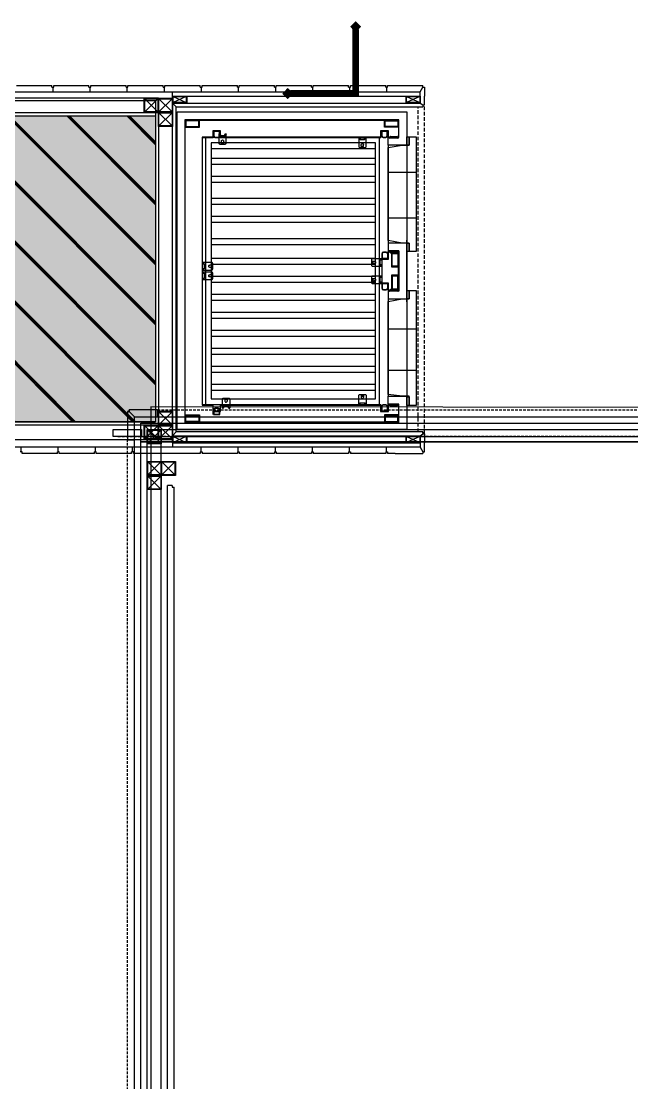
# Model space of a CAD drawing. Header units: millimetres. Extents: x 2562 to 7288, y 778 to 5635.
# Drawn here: x 5242.6 to 5415.4, y 1617.9 to 1918.1 of the extents above; entities that cross this region are included whole.
import ezdxf

# ---------------------------------------------------------------- set-up
doc = ezdxf.new("R2010")
doc.units = ezdxf.units.MM
doc.linetypes.add('HIDDEN', pattern=[0.375, 0.25, -0.125])
for name, color, linetype in [('0-gnl-gor3', 252, 'Continuous'), ('0-gnl-knst-metal', 3, 'Continuous'), ('0-gnl-mevcut', 253, 'Continuous'), ('0-gnl-mevcut-duvar', 95, 'Continuous'), ('0-gnl-tarama', 252, 'Continuous'), ('0-gnl-ust', 191, 'HIDDEN'), ('1-gnl-ahsap', 33, 'Continuous'), ('1-gnl-seramik', 71, 'Continuous'), ('2-tef-aksesuar', 30, 'Continuous'), ('2-tef-sabit', 251, 'Continuous'), ('4-dsm-gorunus', 241, 'Continuous'), ('BH-DO-NOTLAR', 12, 'Continuous'), ('KR-AK', 7, 'Continuous'), ('KR-MENTEŞE', 151, 'Continuous')]:
    doc.layers.add(name, color=color, linetype=linetype)
doc.layers.add('SHG-WALLS-EXISTING', color=214, linetype='Continuous', lineweight=18)
doc.layers.add('x-ref_base plan 1$0$SHG-WALL-HATCH', color=252, linetype='Continuous', lineweight=5)

# ---------------------------------------------------------------- blocks, each defined once
blk = doc.blocks.new('REINFORCEMENT')
at = {"layer": '2-tef-aksesuar'}
blk.add_lwpolyline([(-28753.98, -6547.2), (-28579.95, -6547.2), (-28579.95, -6633.7)], dxfattribs=at)
at = {"layer": '2-tef-sabit'}
blk.add_line((-28753.98, -6547.2), (-28579.95, -6547.2), dxfattribs=at)
blk.add_line((-28753.98, -6547.2), (-28579.95, -6547.2), dxfattribs=at)
blk.add_line((-28753.98, -6547.2), (-28579.95, -6547.2), dxfattribs=at)
blk.add_line((-28753.98, -6547.2), (-28579.95, -6547.2), dxfattribs=at)
blk = doc.blocks.new('40x40 kutu profil')
for points in [[(2, -2), (-2, -2), (-2, 2), (2, 2)], [(1.85, -1.85), (-1.85, -1.85), (-1.85, 1.85), (1.85, 1.85)]]:
    blk.add_lwpolyline(points, close=True)
at = {"color": 251}
for points in [[(-1.85, 1.85), (1.85, -1.85)], [(-1.85, -1.85), (1.85, 1.85)]]:
    blk.add_lwpolyline(points, dxfattribs=at)
blk = doc.blocks.new('20x40 kutu profil')
for points in [[(1, -2), (-1, -2), (-1, 2), (1, 2)], [(0.85, -1.85), (-0.85, -1.85), (-0.85, 1.85), (0.85, 1.85)]]:
    blk.add_lwpolyline(points, close=True)
at = {"color": 251}
for points in [[(-0.85, 1.85), (0.85, -1.85)], [(-0.85, -1.85), (0.85, 1.85)]]:
    blk.add_lwpolyline(points, dxfattribs=at)
blk = doc.blocks.new('boh')
at = {"layer": '0-gnl-mevcut'}
blk.add_blockref('REINFORCEMENT', (-22625.96, -13503.28), dxfattribs=at)
blk.add_blockref('REINFORCEMENT', (-22625.96, -13503.28), dxfattribs=at)
blk.add_blockref('REINFORCEMENT', (-22625.96, -13503.28), dxfattribs=at)
blk = doc.blocks.new('ÖMNB')
at = {"layer": 'KR-MENTEŞE'}
for p, q in [((0, 0), (0, 0.8)), ((21, 0), (21, 0.8))]:
    blk.add_line(p, q, dxfattribs=at)
for points in [[(0, 0.8), (1.5, 0.8, 0.414214), (3.5, 2.8), (3.5, 3.8, -0.414214), (5.5, 5.8), (15.5, 5.8, -0.414214), (17.5, 3.8), (17.5, 2.8, 0.414214), (19.5, 0.8), (21, 0.8)], [(0, 0), (1.5, 0, 0.414214), (4.3, 2.8), (4.3, 3.8, -0.414214), (5.5, 5), (15.5, 5, -0.414214), (16.7, 3.8), (16.7, 2.8, 0.414214), (19.5, 0), (21, 0)]]:
    blk.add_lwpolyline(points, format="xyb", dxfattribs=at)
blk = doc.blocks.new('hgf')
at = {"layer": 'KR-MENTEŞE'}
for p, q in [((7.25, 25), (7.25, 19.5)), ((10.25, 16.5), (10.75, 16.5)), ((13.75, 25), (13.75, 19.5))]:
    blk.add_line(p, q, dxfattribs=at)
for points in [[(0, 0), (0, 25, -0.4142136), (3, 28), (18, 28, -0.4142136), (21, 25), (21, 0)], [(0, 0), (1.5, 0, 0.4142136), (2.5, 1), (2.5, 2, -0.4142136), (5.5, 5), (15.5, 5, -0.4142136), (18.5, 2), (18.5, 1, 0.4142136), (19.5, 0), (21, 0)]]:
    blk.add_lwpolyline(points, format="xyb", dxfattribs=at)
for points in [[(7.25, 25), (13.75, 25)], [(7.25, 23.75), (13.75, 23.75)]]:
    blk.add_lwpolyline(points, dxfattribs=at)
blk.add_arc((10.5, 19.75), 3.26, 184.39871, 4.39871, dxfattribs=at)
blk = doc.blocks.new('mnb')
at = {"layer": 'KR-MENTEŞE'}
for name, p in [('hgf', (-21, 0.8)), ('ÖMNB', (-21, 0))]:
    blk.add_blockref(name, p, dxfattribs=at)
blk = doc.blocks.new('çömn')
at = {"layer": 'KR-MENTEŞE'}
for p, q in [((16.5, -10.25), (16.5, -10.75)), ((26, -7.25), (19.5, -7.25)), ((26, -13.75), (19.5, -13.75))]:
    blk.add_line(p, q, dxfattribs=at)
for points in [[(0, 0), (0, -1.5, 0.4142136), (1, -2.5), (2, -2.5, -0.4142136), (5, -5.5), (5, -15.5, -0.4142136), (2, -18.5), (1, -18.5, 0.4142136), (0, -19.5), (0, -21)], [(0, 0), (25, 0, -0.4142136), (28, -3), (28, -18, -0.4142136), (25, -21), (0, -21)]]:
    blk.add_lwpolyline(points, format="xyb", dxfattribs=at)
for points in [[(25, -7.25), (25, -13.75)], [(26, -7.25), (26, -13.75)]]:
    blk.add_lwpolyline(points, dxfattribs=at)
blk.add_arc((19.75, -10.5), 3.26, 94.39871, 274.39871, dxfattribs=at)
blk = doc.blocks.new('poşiğ')
at = {"layer": 'KR-MENTEŞE', "rotation": 270}
blk.add_blockref('ÖMNB', (0, 21), dxfattribs=at)
at = {"layer": 'KR-MENTEŞE'}
blk.add_blockref('çömn', (0.8, 21), dxfattribs=at)
blk = doc.blocks.new('lamba')
at = {"layer": 'KR-AK', "color": 5}
for p, q in [((13, 9), (0, 9)), ((0, 9), (0, -9)), ((13, 8), (1, 8)), ((1, 8), (1, -8)), ((13, 9), (13, 8)), ((17, -4), (17, 4)), ((18, -4), (18, 4)), ((0, -9), (13, -9)), ((1, -8), (13, -8)), ((13, -8), (13, -9))]:
    blk.add_line(p, q, dxfattribs=at)
for centre, radius, start, end in [((13, 4), 5, 0, 90), ((13, 4), 4, 0, 90), ((13, -4), 5, 270, 0), ((13, -4), 4, 270, 0)]:
    blk.add_arc(centre, radius, start, end, dxfattribs=at)
blk = doc.blocks.new('GGG')
at = {"layer": '0-gnl-gor3'}
for p, q in [((156834.84, 35583.67, 16.74), (156759.34, 35583.67, 16.74)), ((156759.34, 35583.67, 16.74), (156759.34, 35534.36, 16.74)), ((156834.84, 35534.36, 16.74), (156834.84, 35583.67, 16.74)), ((156756.44, 35581.48, 16.74), (156757.74, 35581.48, 16.74)), ((156833.33, 35582.07, 16.74), (156760.92, 35582.07, 16.74)), ((156760.92, 35582.07, 16.74), (156760.92, 35535.56, 16.74)), ((156763.32, 35582.07, 16.74), (156763.32, 35535.56, 16.74)), ((156765.02, 35582.07, 16.74), (156765.02, 35535.56, 16.74)), ((156768.42, 35582.07, 16.74), (156768.42, 35535.56, 16.74)), ((156770.12, 35582.07, 16.74), (156770.12, 35535.56, 16.74)), ((156773.52, 35582.07, 16.74), (156773.52, 35535.56, 16.74)), ((156775.22, 35582.07, 16.74), (156775.22, 35535.56, 16.74)), ((156778.62, 35582.07, 16.74), (156778.62, 35535.56, 16.74)), ((156780.32, 35582.07, 16.74), (156780.32, 35535.56, 16.74)), ((156783.72, 35582.07, 16.74), (156783.72, 35535.56, 16.74)), ((156785.42, 35582.07, 16.74), (156785.42, 35535.56, 16.74)), ((156788.82, 35582.07, 16.74), (156788.82, 35535.56, 16.74)), ((156790.52, 35582.07, 16.74), (156790.52, 35535.56, 16.74)), ((156793.92, 35582.07, 16.74), (156793.92, 35535.56, 16.74)), ((156795.62, 35582.07, 16.74), (156795.62, 35535.56, 16.74)), ((156799.02, 35582.07, 16.74), (156799.02, 35535.56, 16.74)), ((156800.72, 35582.07, 16.74), (156800.72, 35535.56, 16.74)), ((156804.59, 35582.07, 16.74), (156804.59, 35535.56, 16.74)), ((156806.29, 35582.07, 16.74), (156806.29, 35535.56, 16.74)), ((156810.84, 35582.07, 16.74), (156810.84, 35535.56, 16.74)), ((156812.54, 35582.07, 16.74), (156812.54, 35535.56, 16.74)), ((156815.94, 35582.07, 16.74), (156815.94, 35535.56, 16.74)), ((156817.64, 35582.07, 16.74), (156817.64, 35535.56, 16.74)), ((156822.19, 35582.07, 16.74), (156822.19, 35535.56, 16.74)), ((156823.89, 35582.07, 16.74), (156823.89, 35535.56, 16.74)), ((156827.29, 35582.07, 16.74), (156827.29, 35535.56, 16.74)), ((156828.99, 35582.07, 16.74), (156828.99, 35535.56, 16.74)), ((156831.73, 35582.07, 16.74), (156831.73, 35535.56, 16.74)), ((156833.33, 35535.56, 16.74), (156833.33, 35582.07, 16.74)), ((156760.92, 35535.56, 16.74), (156833.33, 35535.56, 16.74)), ((156759.34, 35534.36, 16.74), (156834.84, 35534.36, 16.74)), ((156789.14, 35531.98, 16.74), (156761.44, 35531.98, 16.74)), ((156769.04, 35531.98, 16.74), (156769.04, 35523.98, 16.74)), ((156780.74, 35531.98, 16.74), (156780.74, 35523.98, 16.74)), ((156791.34, 35531.98, 16.74), (156789.14, 35531.98, 16.74)), ((156789.14, 35531.98, 16.74), (156789.14, 35526.68, 16.74)), ((156791.34, 35528.88, 16.74), (156791.34, 35531.98, 16.74)), ((156791.34, 35528.88, 16.74), (156791.34, 35531.98, 16.74)), ((156791.54, 35530.38, 16.74), (156791.54, 35531.98, 16.74)), ((156791.64, 35530.38, 16.74), (156791.64, 35531.88, 16.74)), ((156793.34, 35531.98, 16.74), (156792.04, 35531.98, 16.74)), ((156793.54, 35531.98, 16.74), (156792.24, 35531.98, 16.74)), ((156793.54, 35531.98, 16.74), (156793.54, 35533.78, 16.74)), ((156800.54, 35531.98, 16.74), (156802.54, 35531.98, 16.74)), ((156800.54, 35531.98, 16.74), (156801.84, 35531.98, 16.74)), ((156802.44, 35530.38, 16.74), (156802.44, 35531.88, 16.74)), ((156802.54, 35530.38, 16.74), (156802.54, 35531.98, 16.74)), ((156804.94, 35531.98, 16.74), (156802.74, 35531.98, 16.74)), ((156802.74, 35528.88, 16.74), (156802.74, 35531.98, 16.74)), ((156804.94, 35526.68, 16.74), (156804.94, 35531.98, 16.74)), ((156832.64, 35531.98, 16.74), (156804.94, 35531.98, 16.74)), ((156812.14, 35531.98, 16.74), (156812.14, 35523.98, 16.74)), ((156825.04, 35531.98, 16.74), (156825.04, 35523.98, 16.74)), ((156758.94, 35531.31, 16.74), (156758.94, 35529.36, 16.74)), ((156759.11, 35531.38, 16.74), (156759.01, 35531.38, 16.74)), ((156759.11, 35529.28, 16.74), (156759.01, 35529.28, 16.74)), ((156759.11, 35531.38, 16.74), (156759.13, 35531.38, 16.74)), ((156759.11, 35529.28, 16.74), (156759.13, 35529.28, 16.74)), ((156759.13, 35530.38, 16.74), (156759.13, 35531.38, 16.74)), ((156759.13, 35530.38, 16.74), (156759.25, 35530.38, 16.74)), ((156759.13, 35529.28, 16.74), (156759.13, 35530.28, 16.74)), ((156759.13, 35530.28, 16.74), (156759.25, 35530.28, 16.74)), ((156759.25, 35530.38, 16.74), (156759.25, 35531.58, 16.74)), ((156759.36, 35531.58, 16.74), (156759.25, 35531.58, 16.74)), ((156759.25, 35529.08, 16.74), (156759.25, 35530.28, 16.74)), ((156759.25, 35529.08, 16.74), (156759.36, 35529.08, 16.74)), ((156759.44, 35529.16, 16.74), (156759.44, 35531.51, 16.74)), ((156791.34, 35529.16, 16.74), (156791.34, 35531.51, 16.74)), ((156802.74, 35528.88, 16.74), (156791.34, 35528.88, 16.74)), ((156791.41, 35531.58, 16.74), (156791.53, 35531.58, 16.74)), ((156791.53, 35529.08, 16.74), (156791.41, 35529.08, 16.74)), ((156791.53, 35530.38, 16.74), (156791.53, 35531.58, 16.74)), ((156791.53, 35530.38, 16.74), (156791.65, 35530.38, 16.74)), ((156791.53, 35529.08, 16.74), (156791.53, 35530.28, 16.74)), ((156791.53, 35530.28, 16.74), (156791.65, 35530.28, 16.74)), ((156791.65, 35530.38, 16.74), (156791.65, 35531.38, 16.74)), ((156791.67, 35531.38, 16.74), (156791.65, 35531.38, 16.74)), ((156791.65, 35529.28, 16.74), (156791.65, 35530.28, 16.74)), ((156791.67, 35529.28, 16.74), (156791.65, 35529.28, 16.74)), ((156791.67, 35531.38, 16.74), (156791.76, 35531.38, 16.74)), ((156791.67, 35529.28, 16.74), (156791.76, 35529.28, 16.74)), ((156791.84, 35531.31, 16.74), (156791.84, 35529.36, 16.74)), ((156802.24, 35531.31, 16.74), (156802.24, 35529.36, 16.74)), ((156802.41, 35531.38, 16.74), (156802.31, 35531.38, 16.74)), ((156802.41, 35529.28, 16.74), (156802.31, 35529.28, 16.74)), ((156802.41, 35531.38, 16.74), (156802.43, 35531.38, 16.74)), ((156802.41, 35529.28, 16.74), (156802.43, 35529.28, 16.74)), ((156802.43, 35530.38, 16.74), (156802.43, 35531.38, 16.74)), ((156802.55, 35530.38, 16.74), (156802.43, 35530.38, 16.74)), ((156802.43, 35529.28, 16.74), (156802.43, 35530.28, 16.74)), ((156802.55, 35530.28, 16.74), (156802.43, 35530.28, 16.74)), ((156802.55, 35530.38, 16.74), (156802.55, 35531.58, 16.74)), ((156802.66, 35531.58, 16.74), (156802.55, 35531.58, 16.74)), ((156802.55, 35529.08, 16.74), (156802.55, 35530.28, 16.74)), ((156802.55, 35529.08, 16.74), (156802.66, 35529.08, 16.74)), ((156802.74, 35529.16, 16.74), (156802.74, 35531.51, 16.74)), ((156834.64, 35529.16, 16.74), (156834.64, 35531.51, 16.74)), ((156834.71, 35531.58, 16.74), (156834.83, 35531.58, 16.74)), ((156834.83, 35529.08, 16.74), (156834.71, 35529.08, 16.74)), ((156834.83, 35530.38, 16.74), (156834.83, 35531.58, 16.74)), ((156834.83, 35530.38, 16.74), (156834.95, 35530.38, 16.74)), ((156834.83, 35529.08, 16.74), (156834.83, 35530.28, 16.74)), ((156834.83, 35530.28, 16.74), (156834.95, 35530.28, 16.74)), ((156834.95, 35530.38, 16.74), (156834.95, 35531.38, 16.74)), ((156834.97, 35531.38, 16.74), (156834.95, 35531.38, 16.74)), ((156834.95, 35529.28, 16.74), (156834.95, 35530.28, 16.74)), ((156834.97, 35529.28, 16.74), (156834.95, 35529.28, 16.74)), ((156834.97, 35531.38, 16.74), (156835.06, 35531.38, 16.74)), ((156834.97, 35529.28, 16.74), (156835.06, 35529.28, 16.74)), ((156835.14, 35531.31, 16.74), (156835.14, 35529.36, 16.74)), ((156759.04, 35526.68, 16.74), (156761.44, 35526.68, 16.74)), ((156832.64, 35526.68, 16.74), (156761.44, 35526.68, 16.74)), ((156790.74, 35526.68, 16.74), (156788.34, 35526.68, 16.74)), ((156788.34, 35526.68, 16.74), (156805.74, 35526.68, 16.74))]:
    blk.add_line(p, q, dxfattribs=at)
at = {"layer": '0-gnl-gor3', "elevation": 16.74}
for points in [[(156754.44, 35528.88), (156759.44, 35528.88), (156759.44, 35531.98), (156761.64, 35531.98), (156761.64, 35526.68), (156752.24, 35526.68), (156752.24, 35591.68), (156797.24, 35591.68), (156842.04, 35591.68), (156842.04, 35526.68), (156832.64, 35526.68), (156832.64, 35531.98), (156834.84, 35531.98), (156834.84, 35528.88), (156839.84, 35528.88), (156839.84, 35589.48), (156797.24, 35589.48), (156754.44, 35589.48)], [(156759.14, 35530.28), (156759.14, 35528.98), (156754.34, 35528.98), (156754.34, 35589.38), (156839.74, 35589.38), (156839.74, 35528.98), (156834.94, 35528.98), (156834.94, 35530.28), (156834.84, 35530.28), (156834.84, 35528.88), (156839.84, 35528.88), (156839.84, 35589.48), (156754.24, 35589.48), (156754.24, 35528.88), (156759.24, 35528.88), (156759.24, 35530.28)], [(156754.34, 35585.38), (156754.34, 35589.38), (156756.34, 35589.38), (156756.34, 35585.38)], [(156754.54, 35585.58), (156754.54, 35589.18), (156756.14, 35589.18), (156756.14, 35585.58)], [(156839.74, 35585.38), (156839.74, 35589.38), (156837.74, 35589.38), (156837.74, 35585.38)], [(156839.54, 35585.58), (156839.54, 35589.18), (156837.94, 35589.18), (156837.94, 35585.58)], [(156834.94, 35530.38), (156834.94, 35531.88), (156836.74, 35531.88), (156836.74, 35534.08), (156834.94, 35534.08), (156834.94, 35579.38), (156836.74, 35579.38), (156836.74, 35581.58), (156834.94, 35581.58), (156834.94, 35584.58), (156759.14, 35584.58), (156759.14, 35581.58), (156757.34, 35581.58), (156757.34, 35579.38), (156759.14, 35579.38), (156759.14, 35534.08), (156757.34, 35534.08), (156757.34, 35531.88), (156759.14, 35531.88), (156759.14, 35530.38), (156759.24, 35530.38), (156759.24, 35531.98), (156757.44, 35531.98), (156757.44, 35533.98), (156759.24, 35533.98), (156759.24, 35579.48), (156757.44, 35579.48), (156757.44, 35581.48), (156759.24, 35581.48), (156759.24, 35584.48), (156834.84, 35584.48), (156834.84, 35581.48), (156836.64, 35581.48), (156836.64, 35579.48), (156834.84, 35579.48), (156834.84, 35533.98), (156836.64, 35533.98), (156836.64, 35531.98), (156834.84, 35531.98), (156834.84, 35530.38)], [(156754.34, 35532.98), (156754.34, 35528.98), (156756.34, 35528.98), (156756.34, 35532.98)], [(156754.54, 35532.78), (156754.54, 35529.18), (156756.14, 35529.18), (156756.14, 35532.78)], [(156791.54, 35525.98), (156791.54, 35523.98), (156759.04, 35523.98), (156759.04, 35525.98), (156761.64, 35525.98), (156761.64, 35527.98), (156762.14, 35531.98), (156788.44, 35531.98), (156789.14, 35527.98), (156789.14, 35525.98)], [(156835.04, 35525.98), (156835.04, 35523.98), (156802.54, 35523.98), (156802.54, 35525.98), (156804.94, 35525.98), (156804.94, 35527.98), (156805.64, 35531.98), (156831.94, 35531.98), (156832.64, 35527.98), (156832.64, 35525.98)], [(156839.74, 35532.98), (156839.74, 35528.98), (156837.74, 35528.98), (156837.74, 35532.98)], [(156839.54, 35532.78), (156839.54, 35529.18), (156837.94, 35529.18), (156837.94, 35532.78)], [(156802.54, 35530.28), (156802.54, 35528.88), (156791.54, 35528.88), (156791.54, 35530.28), (156791.64, 35530.28), (156791.64, 35528.98), (156802.44, 35528.98), (156802.44, 35530.28)], [(156791.84, 35528.98), (156795.84, 35528.98), (156795.84, 35530.98), (156791.84, 35530.98)], [(156792.04, 35529.18), (156795.64, 35529.18), (156795.64, 35530.78), (156792.04, 35530.78)], [(156798.24, 35528.98), (156802.24, 35528.98), (156802.24, 35530.98), (156798.24, 35530.98)], [(156802.04, 35529.18), (156798.44, 35529.18), (156798.44, 35530.78), (156802.04, 35530.78)], [(156759.04, 35526.68), (156761.44, 35526.68), (156761.44, 35525.98), (156759.04, 35525.98)], [(156789.14, 35526.68), (156791.54, 35526.68), (156791.54, 35525.98), (156789.14, 35525.98)], [(156802.54, 35526.68), (156804.94, 35526.68), (156804.94, 35525.98), (156802.54, 35525.98)], [(156832.64, 35526.68), (156835.04, 35526.68), (156835.04, 35525.98), (156832.64, 35525.98)]]:
    blk.add_lwpolyline(points, close=True, dxfattribs=at)
for points in [[(156802.34, 35531.98), (156800.54, 35531.98), (156800.54, 35533.78), (156793.54, 35533.78), (156793.54, 35531.98), (156791.54, 35531.98), (156791.54, 35530.38), (156791.64, 35530.38), (156791.64, 35531.88), (156793.64, 35531.88), (156793.64, 35533.68), (156800.44, 35533.68), (156800.44, 35531.88), (156802.44, 35531.88), (156802.44, 35530.38), (156802.54, 35530.38), (156802.54, 35531.98)], [(156788.34, 35526.68), (156795.84, 35526.68)], [(156805.74, 35526.68), (156795.84, 35526.68)]]:
    blk.add_lwpolyline(points, dxfattribs=at)
at = {"layer": '0-gnl-gor3'}
for centre, start, end in [((156759.01, 35531.31, 16.74), 90, 180), ((156759.01, 35529.36, 16.74), 180, 270), ((156759.36, 35531.51, 16.74), 0, 90), ((156759.36, 35529.16, 16.74), 270, 0), ((156791.41, 35531.51, 16.74), 90, 180), ((156791.41, 35529.16, 16.74), 180, 270), ((156791.76, 35531.31, 16.74), 0, 90), ((156791.76, 35529.36, 16.74), 270, 0), ((156802.31, 35531.31, 16.74), 90, 180), ((156802.31, 35529.36, 16.74), 180, 270), ((156802.66, 35531.51, 16.74), 0, 90), ((156802.66, 35529.16, 16.74), 270, 0), ((156834.71, 35531.51, 16.74), 90, 180), ((156834.71, 35529.16, 16.74), 180, 270), ((156835.06, 35531.31, 16.74), 0, 90), ((156835.06, 35529.36, 16.74), 270, 0)]:
    blk.add_arc(centre, 0.075, start, end, dxfattribs=at)
at = {"layer": '0-gnl-gor3', "yscale": 0.1, "zscale": 0.1}
for name, p, xscale, rotation in [('poşiğ', (156796.74, 35584.48, 16.74), -0.1, 90), ('poşiğ', (156799.44, 35584.48, 16.74), -0.1, 90), ('lamba', (156836.64, 35580.48, 16.74), 0.1, 180), ('mnb', (156759.24, 35538.18, 16.74), 0.1, 270), ('mnb', (156834.84, 35538.18, 16.74), -0.1, 90), ('lamba', (156793.49, 35532.88, 16.74), 0.1, 180), ('lamba', (156836.64, 35532.98, 16.74), 0.1, 180)]:
    blk.add_blockref(name, p, dxfattribs=dict(at, xscale=xscale, rotation=rotation))
for name, p, xscale in [('lamba', (156756.44, 35580.48, 16.74), 0.1), ('poşiğ', (156835.84, 35577.78, 16.74), -0.1), ('poşiğ', (156758.24, 35576.78, 16.74), 0.1), ('mnb', (156793.54, 35533.78, 16.74), -0.1), ('mnb', (156798.44, 35533.78, 16.74), -0.1), ('lamba', (156757.44, 35532.97, 16.74), 0.1), ('lamba', (156800.59, 35532.88, 16.74), 0.1)]:
    blk.add_blockref(name, p, dxfattribs=dict(at, xscale=xscale))

msp = doc.modelspace()

# ---------------------------------------------------------------- hatches: boundary and pattern name
at = {"layer": '0-gnl-tarama'}
h = msp.add_hatch(dxfattribs=at)
h.set_pattern_fill('JIS_RC_30', color=252, scale=0.4, angle=-270)
h.set_pattern_definition([(135, (38214.147, -150913.447), (-8.4852814, -8.4852814), []), (135, (38214.147, -150913.047), (-8.4852814, -8.4852814), []), (135, (38214.147, -150912.647), (-8.4852814, -8.4852814), [])])
h.paths.add_polyline_path([(4993.46, 1777.35), (4969.82, 1830.31), (5106.57, 1891.37), (5280.6, 1891.37), (5280.6, 1804.87), (5055.1, 1804.87)])
h = msp.add_hatch(color=256, dxfattribs=at)
h.dxf.hatch_style = 1
h.paths.add_polyline_path([(4993.46, 1777.35), (4969.82, 1830.31), (5106.57, 1891.37), (5280.6, 1891.37), (5280.6, 1804.87), (5055.1, 1804.87)])
h = msp.add_hatch(dxfattribs=at)
h.set_pattern_fill('JIS_RC_30', color=252, scale=0.4, angle=-270)
h.set_pattern_definition([(135, (38214.147, -150913.447), (-8.4852814, -8.4852814), []), (135, (38214.147, -150913.047), (-8.4852814, -8.4852814), []), (135, (38214.147, -150912.647), (-8.4852814, -8.4852814), [])])
h.paths.add_polyline_path([(4993.46, 1777.35), (4969.82, 1830.31), (5106.57, 1891.37), (5280.6, 1891.37), (5280.6, 1804.87), (5055.1, 1804.87)])
h = msp.add_hatch(color=256, dxfattribs=at)
h.dxf.hatch_style = 1
h.paths.add_polyline_path([(4993.46, 1777.35), (4969.82, 1830.31), (5106.57, 1891.37), (5280.6, 1891.37), (5280.6, 1804.87), (5055.1, 1804.87)])
at = {"layer": 'x-ref_base plan 1$0$SHG-WALL-HATCH'}
msp.add_hatch(color=256, dxfattribs=at).paths.add_polyline_path([(4993.46, 1777.35), (4969.82, 1830.31), (5106.57, 1891.37), (5280.6, 1891.37), (5280.6, 1804.87), (5055.1, 1804.87)])

# ---------------------------------------------------------------- linework, layer by layer
at = {"layer": '0-gnl-knst-metal', "color": 252}
for p, q in [((5281.41, 1896.37, 16.74), (5105.52, 1896.37, 16.74)), ((5281.41, 1896.37, 16.74), (5105.52, 1896.37, 16.74)), ((5278.22, 1802.67, 6.7), (6025, 1802.67)), ((5278.22, 1513.89, 6.7), (5278.22, 1802.67, 6.7)), ((5282.22, 1512.09, 6.69), (5282.22, 1798.67, 6.82)), ((5278.22, 1513.89, 6.7), (5278.22, 1793.67, 6.7)), ((5282.22, 1512.09, 6.69), (5282.22, 1790.47, 6.8)), ((5282.22, 1512.09, 6.69), (5282.22, 1789.67, 6.8))]:
    msp.add_line(p, q, dxfattribs=at)
at = {"layer": '0-gnl-knst-metal', "color": 252, "elevation": 16.74}
msp.add_lwpolyline([(4968.51, 1830.82), (5106.37, 1892.37), (5281.41, 1892.37), (5281.41, 1803.87), (5055.33, 1803.87), (4992.97, 1776.03)], close=True, dxfattribs=at)
msp.add_lwpolyline([(4968.51, 1830.82), (5106.37, 1892.37), (5281.41, 1892.37), (5281.41, 1803.87), (5055.33, 1803.87), (4992.97, 1776.03)], close=True, dxfattribs=at)
msp.add_lwpolyline([(5060.18, 1799.87), (5285.41, 1799.87), (5285.41, 1892.37)], dxfattribs=at)
msp.add_lwpolyline([(5060.18, 1799.87), (5285.41, 1799.87), (5285.41, 1892.37)], dxfattribs=at)
at = {"layer": '0-gnl-mevcut-duvar', "elevation": 16.74}
msp.add_lwpolyline([(4993.46, 1777.35), (4969.82, 1830.31), (5106.57, 1891.37), (5280.6, 1891.37), (5280.6, 1804.87), (5055.1, 1804.87)], close=True, dxfattribs=at)
msp.add_lwpolyline([(4993.46, 1777.35), (4969.82, 1830.31), (5106.57, 1891.37), (5280.6, 1891.37), (5280.6, 1804.87), (5055.1, 1804.87)], close=True, dxfattribs=at)
at = {"layer": '0-gnl-ust', "ltscale": 3}
for p, q in [((5435.5, 1800.67), (5268.62, 1800.67)), ((5269.95, 1800.67, 6.7), (5623.3, 1800.67)), ((5272.62, 1531.49, 6.69), (5272.62, 1799.77, 6.69))]:
    msp.add_line(p, q, dxfattribs=at)
at = {"layer": '0-gnl-ust', "ltscale": 4, "elevation": 16.74}
for points in [[(5356.71, 1801.49), (5356.71, 1894.47)], [(5354.91, 1801.99), (5354.91, 1893.97)]]:
    msp.add_lwpolyline(points, dxfattribs=at)
at = {"layer": '0-gnl-ust', "ltscale": 3, "elevation": -0.01}
msp.add_lwpolyline([(5281.12, 1808.27), (5632.57, 1808.27)], dxfattribs=at)
at = {"layer": '1-gnl-ahsap'}
for p, q in [((5104.28, 1898.17, 16.74), (5285.41, 1898.17, 16.74)), ((5104.28, 1898.17, 16.74), (5285.41, 1898.17, 16.74)), ((5251.25, 1899.47, 16.74), (5251.25, 1899.97, 16.74)), ((5251.25, 1899.47, 16.74), (5251.25, 1899.97, 16.74)), ((5251.25, 1899.47, 16.74), (5251.75, 1899.47, 16.74)), ((5251.25, 1899.47, 16.74), (5251.75, 1899.47, 16.74)), ((5251.75, 1899.47, 16.74), (5251.75, 1899.97, 16.74)), ((5251.75, 1899.47, 16.74), (5251.75, 1899.97, 16.74)), ((5261.75, 1899.47, 16.74), (5261.75, 1899.97, 16.74)), ((5261.75, 1899.47, 16.74), (5261.75, 1899.97, 16.74)), ((5261.75, 1899.47, 16.74), (5262.25, 1899.47, 16.74)), ((5261.75, 1899.47, 16.74), (5262.25, 1899.47, 16.74)), ((5262.25, 1899.47, 16.74), (5262.25, 1899.97, 16.74)), ((5262.25, 1899.47, 16.74), (5262.25, 1899.97, 16.74)), ((5272.25, 1899.47, 16.74), (5272.25, 1899.97, 16.74)), ((5272.25, 1899.47, 16.74), (5272.25, 1899.97, 16.74)), ((5272.25, 1899.47, 16.74), (5272.75, 1899.47, 16.74)), ((5272.25, 1899.47, 16.74), (5272.75, 1899.47, 16.74)), ((5272.75, 1899.47, 16.74), (5272.75, 1899.97, 16.74)), ((5272.75, 1899.47, 16.74), (5272.75, 1899.97, 16.74)), ((5282.75, 1899.47, 16.74), (5282.75, 1899.97, 16.74)), ((5282.75, 1899.47, 16.74), (5282.75, 1899.97, 16.74)), ((5282.75, 1899.47, 16.74), (5283.25, 1899.47, 16.74)), ((5282.75, 1899.47, 16.74), (5283.25, 1899.47, 16.74)), ((5283.25, 1899.47, 16.74), (5283.25, 1899.97, 16.74)), ((5283.25, 1899.47, 16.74), (5283.25, 1899.97, 16.74)), ((5293.25, 1899.47, 16.74), (5293.25, 1899.97, 16.74)), ((5293.25, 1899.47, 16.74), (5293.25, 1899.97, 16.74)), ((5293.25, 1899.47, 16.74), (5293.75, 1899.47, 16.74)), ((5293.25, 1899.47, 16.74), (5293.75, 1899.47, 16.74)), ((5293.75, 1899.47, 16.74), (5293.75, 1899.97, 16.74)), ((5293.75, 1899.47, 16.74), (5293.75, 1899.97, 16.74)), ((5303.75, 1899.47, 16.74), (5303.75, 1899.97, 16.74)), ((5303.75, 1899.47, 16.74), (5303.75, 1899.97, 16.74)), ((5303.75, 1899.47, 16.74), (5304.25, 1899.47, 16.74)), ((5303.75, 1899.47, 16.74), (5304.25, 1899.47, 16.74)), ((5304.25, 1899.47, 16.74), (5304.25, 1899.97, 16.74)), ((5304.25, 1899.47, 16.74), (5304.25, 1899.97, 16.74)), ((5314.25, 1899.47, 16.74), (5314.25, 1899.97, 16.74)), ((5314.25, 1899.47, 16.74), (5314.25, 1899.97, 16.74)), ((5314.25, 1899.47, 16.74), (5314.75, 1899.47, 16.74)), ((5314.25, 1899.47, 16.74), (5314.75, 1899.47, 16.74)), ((5314.75, 1899.47, 16.74), (5314.75, 1899.97, 16.74)), ((5314.75, 1899.47, 16.74), (5314.75, 1899.97, 16.74)), ((5324.75, 1899.47, 16.74), (5324.75, 1899.97, 16.74)), ((5324.75, 1899.47, 16.74), (5324.75, 1899.97, 16.74)), ((5324.75, 1899.47, 16.74), (5325.25, 1899.47, 16.74)), ((5324.75, 1899.47, 16.74), (5325.25, 1899.47, 16.74)), ((5325.25, 1899.47, 16.74), (5325.25, 1899.97, 16.74)), ((5325.25, 1899.47, 16.74), (5325.25, 1899.97, 16.74)), ((5335.25, 1899.47, 16.74), (5335.25, 1899.97, 16.74)), ((5335.25, 1899.47, 16.74), (5335.25, 1899.97, 16.74)), ((5335.25, 1899.47, 16.74), (5335.75, 1899.47, 16.74)), ((5335.25, 1899.47, 16.74), (5335.75, 1899.47, 16.74)), ((5335.75, 1899.47, 16.74), (5335.75, 1899.97, 16.74)), ((5335.75, 1899.47, 16.74), (5335.75, 1899.97, 16.74)), ((5345.75, 1899.47, 16.74), (5345.75, 1899.97, 16.74)), ((5345.75, 1899.47, 16.74), (5345.75, 1899.97, 16.74)), ((5345.75, 1899.47, 16.74), (5346.25, 1899.47, 16.74)), ((5345.75, 1899.47, 16.74), (5346.25, 1899.47, 16.74)), ((5346.25, 1899.47, 16.74), (5346.25, 1899.97, 16.74)), ((5346.25, 1899.47, 16.74), (5346.25, 1899.97, 16.74)), ((5356.21, 1899.47, 16.74), (5356.21, 1899.97, 16.74)), ((5356.21, 1899.47, 16.74), (5356.21, 1899.97, 16.74)), ((5356.21, 1894.47, 16.74), (5356.21, 1893.97, 16.74)), ((5356.21, 1894.47, 16.74), (5356.21, 1893.97, 16.74)), ((5272.62, 1807.77, 6.69), (5273.12, 1807.77, 6.69)), ((5273.12, 1807.77, 6.69), (5273.12, 1808.27, 6.69)), ((5274.62, 1806.27, 6.69), (5273.12, 1807.77, 6.69)), ((5274.62, 1806.27, 6.7), (6025, 1806.27)), ((5274.62, 1521.49, 6.71), (5274.62, 1806.27, 6.69)), ((5276.42, 1804.47, 6.7), (6026.8, 1804.47)), ((5276.42, 1519.69, 6.71), (5276.42, 1804.47, 6.69)), ((5356.21, 1801.69, 16.74), (5356.21, 1801.99, 16.74)), ((5356.21, 1801.69, 16.74), (5356.21, 1801.99, 16.74)), ((5355.51, 1797.64, 16.74), (5055.71, 1797.69, 16.74)), ((5355.51, 1797.64, 16.74), (5055.71, 1797.69, 16.74)), ((5242.81, 1796.39, 16.74), (5242.31, 1796.39, 16.74)), ((5242.81, 1796.39, 16.74), (5242.31, 1796.39, 16.74)), ((5242.56, 1796.39, 16.74), (5242.56, 1797.69, 16.74)), ((5242.56, 1796.39, 16.74), (5242.56, 1797.69, 16.74)), ((5242.81, 1795.89, 16.74), (5242.81, 1796.39, 16.74)), ((5242.81, 1795.89, 16.74), (5242.81, 1796.39, 16.74)), ((5252.81, 1795.89, 16.74), (5252.81, 1796.39, 16.74)), ((5253.31, 1796.39, 16.74), (5252.81, 1796.39, 16.74)), ((5252.81, 1795.89, 16.74), (5252.81, 1796.39, 16.74)), ((5253.31, 1796.39, 16.74), (5252.81, 1796.39, 16.74)), ((5253.06, 1796.39, 16.74), (5253.06, 1797.69, 16.74)), ((5253.06, 1796.39, 16.74), (5253.06, 1797.69, 16.74)), ((5253.31, 1795.89, 16.74), (5253.31, 1796.39, 16.74)), ((5253.31, 1795.89, 16.74), (5253.31, 1796.39, 16.74)), ((5263.31, 1795.89, 16.74), (5263.31, 1796.39, 16.74)), ((5263.81, 1796.39, 16.74), (5263.31, 1796.39, 16.74)), ((5263.31, 1795.89, 16.74), (5263.31, 1796.39, 16.74)), ((5263.81, 1796.39, 16.74), (5263.31, 1796.39, 16.74)), ((5263.56, 1796.39, 16.74), (5263.56, 1797.69, 16.74)), ((5263.56, 1796.39, 16.74), (5263.56, 1797.69, 16.74)), ((5263.81, 1795.89, 16.74), (5263.81, 1796.39, 16.74)), ((5263.81, 1795.89, 16.74), (5263.81, 1796.39, 16.74)), ((5273.81, 1795.89, 16.74), (5273.81, 1796.39, 16.74)), ((5274.31, 1796.39, 16.74), (5273.81, 1796.39, 16.74)), ((5273.81, 1795.89, 16.74), (5273.81, 1796.39, 16.74)), ((5274.31, 1796.39, 16.74), (5273.81, 1796.39, 16.74)), ((5274.06, 1796.39, 16.74), (5274.06, 1797.69, 16.74)), ((5274.06, 1796.39, 16.74), (5274.06, 1797.69, 16.74)), ((5274.31, 1795.89, 16.74), (5274.31, 1796.39, 16.74)), ((5274.31, 1795.89, 16.74), (5274.31, 1796.39, 16.74)), ((5293.25, 1796.39, 16.74), (5293.25, 1795.89, 16.74)), ((5293.25, 1796.39, 16.74), (5293.75, 1796.39, 16.74)), ((5293.25, 1796.39, 16.74), (5293.25, 1795.89, 16.74)), ((5293.25, 1796.39, 16.74), (5293.75, 1796.39, 16.74)), ((5293.75, 1796.39, 16.74), (5293.75, 1795.89, 16.74)), ((5293.75, 1796.39, 16.74), (5293.75, 1795.89, 16.74)), ((5303.75, 1796.39, 16.74), (5303.75, 1795.89, 16.74)), ((5303.75, 1796.39, 16.74), (5304.25, 1796.39, 16.74)), ((5303.75, 1796.39, 16.74), (5303.75, 1795.89, 16.74)), ((5303.75, 1796.39, 16.74), (5304.25, 1796.39, 16.74)), ((5304.25, 1796.39, 16.74), (5304.25, 1795.89, 16.74)), ((5304.25, 1796.39, 16.74), (5304.25, 1795.89, 16.74)), ((5314.25, 1796.39, 16.74), (5314.25, 1795.89, 16.74)), ((5314.25, 1796.39, 16.74), (5314.75, 1796.39, 16.74)), ((5314.25, 1796.39, 16.74), (5314.25, 1795.89, 16.74)), ((5314.25, 1796.39, 16.74), (5314.75, 1796.39, 16.74)), ((5314.75, 1796.39, 16.74), (5314.75, 1795.89, 16.74)), ((5314.75, 1796.39, 16.74), (5314.75, 1795.89, 16.74)), ((5324.75, 1796.39, 16.74), (5324.75, 1795.89, 16.74)), ((5324.75, 1796.39, 16.74), (5325.25, 1796.39, 16.74)), ((5324.75, 1796.39, 16.74), (5324.75, 1795.89, 16.74)), ((5324.75, 1796.39, 16.74), (5325.25, 1796.39, 16.74)), ((5325.25, 1796.39, 16.74), (5325.25, 1795.89, 16.74)), ((5325.25, 1796.39, 16.74), (5325.25, 1795.89, 16.74)), ((5335.25, 1796.39, 16.74), (5335.25, 1795.89, 16.74)), ((5335.25, 1796.39, 16.74), (5335.75, 1796.39, 16.74)), ((5335.25, 1796.39, 16.74), (5335.25, 1795.89, 16.74)), ((5335.25, 1796.39, 16.74), (5335.75, 1796.39, 16.74)), ((5335.75, 1796.39, 16.74), (5335.75, 1795.89, 16.74)), ((5335.75, 1796.39, 16.74), (5335.75, 1795.89, 16.74)), ((5345.75, 1796.39, 16.74), (5345.75, 1795.89, 16.74)), ((5345.75, 1796.39, 16.74), (5346.25, 1796.39, 16.74)), ((5345.75, 1796.39, 16.74), (5345.75, 1795.89, 16.74)), ((5345.75, 1796.39, 16.74), (5346.25, 1796.39, 16.74)), ((5346.25, 1796.39, 16.74), (5346.25, 1795.89, 16.74)), ((5346.25, 1796.39, 16.74), (5346.25, 1795.89, 16.74)), ((5356.21, 1796.39, 16.74), (5356.21, 1795.89, 16.74)), ((5356.21, 1796.39, 16.74), (5356.21, 1795.89, 16.74)), ((5284.02, 1510.29, -0.26), (5284.02, 1786.87, 6.44)), ((5285.82, 1510.79), (5285.82, 1786.37, 6.62)), ((5285.82, 1510.79), (5285.82, 1786.37, 6.62))]:
    msp.add_line(p, q, dxfattribs=at)
for points, elevation in [([(5241.25, 1899.97), (5251.25, 1899.97)], 16.74), ([(5241.25, 1899.97), (5251.25, 1899.97)], 16.74), ([(5251.5, 1899.47), (5251.5, 1898.17)], 16.74), ([(5251.5, 1899.47), (5251.5, 1898.17)], 16.74), ([(5251.75, 1899.97), (5261.75, 1899.97)], 16.74), ([(5251.75, 1899.97), (5261.75, 1899.97)], 16.74), ([(5262, 1899.47), (5262, 1898.17)], 16.74), ([(5262, 1899.47), (5262, 1898.17)], 16.74), ([(5262.25, 1899.97), (5272.25, 1899.97)], 16.74), ([(5262.25, 1899.97), (5272.25, 1899.97)], 16.74), ([(5272.5, 1899.47), (5272.5, 1898.17)], 16.74), ([(5272.5, 1899.47), (5272.5, 1898.17)], 16.74), ([(5272.75, 1899.97), (5282.75, 1899.97)], 16.74), ([(5272.75, 1899.97), (5282.75, 1899.97)], 16.74), ([(5283, 1899.47), (5283, 1898.17)], 16.74), ([(5283, 1899.47), (5283, 1898.17)], 16.74), ([(5283.25, 1899.97), (5293.25, 1899.97)], 16.74), ([(5283.25, 1899.97), (5293.25, 1899.97)], 16.74), ([(5285.41, 1898.17), (5355.51, 1898.17)], 16.74), ([(5285.41, 1896.37), (5285.41, 1898.17)], 16.74), ([(5285.41, 1898.17), (5355.51, 1898.17)], 16.74), ([(5285.41, 1896.37), (5285.41, 1898.17)], 16.74), ([(5293.5, 1899.47), (5293.5, 1898.17)], 16.74), ([(5293.5, 1899.47), (5293.5, 1898.17)], 16.74), ([(5293.75, 1899.97), (5303.75, 1899.97)], 16.74), ([(5293.75, 1899.97), (5303.75, 1899.97)], 16.74), ([(5304, 1899.47), (5304, 1898.17)], 16.74), ([(5304, 1899.47), (5304, 1898.17)], 16.74), ([(5304.25, 1899.97), (5314.25, 1899.97)], 16.74), ([(5304.25, 1899.97), (5314.25, 1899.97)], 16.74), ([(5314.5, 1899.47), (5314.5, 1898.17)], 16.74), ([(5314.5, 1899.47), (5314.5, 1898.17)], 16.74), ([(5314.75, 1899.97), (5324.75, 1899.97)], 16.74), ([(5314.75, 1899.97), (5324.75, 1899.97)], 16.74), ([(5325, 1899.47), (5325, 1898.17)], 16.74), ([(5325, 1899.47), (5325, 1898.17)], 16.74), ([(5325.25, 1899.97), (5335.25, 1899.97)], 16.74), ([(5325.25, 1899.97), (5335.25, 1899.97)], 16.74), ([(5335.5, 1899.47), (5335.5, 1898.17)], 16.74), ([(5335.5, 1899.47), (5335.5, 1898.17)], 16.74), ([(5335.75, 1899.97), (5345.75, 1899.97)], 16.74), ([(5335.75, 1899.97), (5345.75, 1899.97)], 16.74), ([(5346, 1899.47), (5346, 1898.17)], 16.74), ([(5346, 1899.47), (5346, 1898.17)], 16.74), ([(5346.25, 1899.97), (5348.46, 1899.97)], 16.74), ([(5346.25, 1899.97), (5348.46, 1899.97)], 16.74), ([(5348.46, 1899.97), (5356.21, 1899.97)], 16.74), ([(5348.46, 1899.97), (5356.21, 1899.97)], 16.74), ([(5355.51, 1898.17), (5356.21, 1899.47)], 16.74), ([(5355.51, 1898.17), (5356.21, 1899.47)], 16.74), ([(5355.51, 1896.97), (5355.51, 1898.17)], 16.74), ([(5355.51, 1896.97), (5355.51, 1898.17)], 16.74), ([(5356.21, 1899.47), (5356.71, 1899.47)], 16.74), ([(5356.21, 1899.47), (5356.71, 1899.47)], 16.74), ([(5356.71, 1899.47), (5356.71, 1896.97)], 16.74), ([(5356.71, 1899.47), (5356.71, 1896.97)], 16.74), ([(5285.41, 1896.97), (5355.51, 1896.97)], 16.74), ([(5285.41, 1896.97), (5355.51, 1896.97)], 16.74), ([(5285.41, 1894.97), (5355.51, 1894.97)], 16.74), ([(5286.41, 1893.97), (5285.41, 1894.97)], 16.74), ([(5285.41, 1894.97), (5355.51, 1894.97)], 16.74), ([(5286.41, 1893.97), (5285.41, 1894.97)], 16.74), ([(5355.51, 1894.97), (5355.51, 1896.97)], 16.74), ([(5355.51, 1894.97), (5355.51, 1896.97)], 16.74), ([(5355.51, 1894.97), (5356.21, 1894.47)], 16.74), ([(5355.51, 1894.97), (5356.21, 1894.47)], 16.74), ([(5356.21, 1894.47), (5356.71, 1894.47)], 16.74), ([(5356.21, 1894.47), (5356.71, 1894.47)], 16.74), ([(5356.71, 1894.47), (5356.71, 1896.97)], 16.74), ([(5356.71, 1894.47), (5356.71, 1896.97)], 16.74), ([(5356.21, 1801.99), (5286.41, 1801.99), (5286.41, 1893.97), (5356.21, 1893.97)], 16.74), ([(5356.21, 1801.99), (5286.41, 1801.99), (5286.41, 1893.97), (5356.21, 1893.97)], 16.74), ([(5286.41, 1801.99), (5285.41, 1800.89)], 16.74), ([(5286.41, 1801.99), (5285.41, 1800.89)], 16.74), ([(5355.51, 1800.89), (5356.21, 1801.49)], 16.74), ([(5355.51, 1800.89), (5356.21, 1801.49)], 16.74), ([(5356.21, 1801.99), (5356.21, 1801.49)], 16.74), ([(5356.21, 1801.99), (5356.21, 1801.49)], 16.74), ([(5356.21, 1801.49), (5356.71, 1801.49)], 16.74), ([(5356.21, 1801.49), (5356.71, 1801.49)], 16.74), ([(5356.71, 1801.49), (5356.71, 1798.89)], 16.74), ([(5356.71, 1801.49), (5356.71, 1798.89)], 16.74), ([(5285.41, 1800.89), (5355.51, 1800.89)], 16.74), ([(5285.41, 1800.89), (5285.41, 1798.89)], 16.74), ([(5285.41, 1800.89), (5355.51, 1800.89)], 16.74), ([(5285.41, 1800.89), (5285.41, 1798.89)], 16.74), ([(5285.41, 1798.95), (5285.41, 1797.65)], 16.74), ([(5285.41, 1798.95), (5285.41, 1797.65)], 16.74), ([(5285.41, 1798.89), (5355.51, 1798.89)], 16.74), ([(5285.41, 1798.89), (5355.51, 1798.89)], 16.74), ([(5355.51, 1800.89), (5355.51, 1798.89)], 16.74), ([(5355.51, 1800.89), (5355.51, 1798.89)], 16.74), ([(5355.51, 1798.89), (5355.51, 1797.64)], 16.74), ([(5355.51, 1798.89), (5355.51, 1797.64)], 16.74), ([(5356.71, 1796.39), (5356.71, 1798.89)], 16.74), ([(5356.71, 1796.39), (5356.71, 1798.89)], 16.74), ([(5252.81, 1795.89), (5242.81, 1795.89)], 16.74), ([(5252.81, 1795.89), (5242.81, 1795.89)], 16.74), ([(5263.31, 1795.89), (5253.31, 1795.89)], 16.74), ([(5263.31, 1795.89), (5253.31, 1795.89)], 16.74), ([(5273.81, 1795.89), (5263.81, 1795.89)], 16.74), ([(5273.81, 1795.89), (5263.81, 1795.89)], 16.74), ([(5293.25, 1795.89), (5274.31, 1795.89)], 16.74), ([(5293.25, 1795.89), (5274.31, 1795.89)], 16.74), ([(5293.5, 1796.39), (5293.5, 1797.65)], 16.74), ([(5293.5, 1796.39), (5293.5, 1797.65)], 16.74), ([(5303.75, 1795.89), (5293.75, 1795.89)], 16.74), ([(5303.75, 1795.89), (5293.75, 1795.89)], 16.74), ([(5304, 1796.39), (5304, 1797.65)], 16.74), ([(5304, 1796.39), (5304, 1797.65)], 16.74), ([(5314.25, 1795.89), (5304.25, 1795.89)], 16.74), ([(5314.25, 1795.89), (5304.25, 1795.89)], 16.74), ([(5314.5, 1796.39), (5314.5, 1797.64)], 16.74), ([(5314.5, 1796.39), (5314.5, 1797.64)], 16.74), ([(5324.75, 1795.89), (5314.75, 1795.89)], 16.74), ([(5324.75, 1795.89), (5314.75, 1795.89)], 16.74), ([(5325, 1796.39), (5325, 1797.64)], 16.74), ([(5325, 1796.39), (5325, 1797.64)], 16.74), ([(5335.25, 1795.89), (5325.25, 1795.89)], 16.74), ([(5335.25, 1795.89), (5325.25, 1795.89)], 16.74), ([(5335.5, 1796.39), (5335.5, 1797.64)], 16.74), ([(5335.5, 1796.39), (5335.5, 1797.64)], 16.74), ([(5345.75, 1795.89), (5335.75, 1795.89)], 16.74), ([(5345.75, 1795.89), (5335.75, 1795.89)], 16.74), ([(5346, 1796.39), (5346, 1797.64)], 16.74), ([(5346, 1796.39), (5346, 1797.64)], 16.74), ([(5348.46, 1795.89), (5346.25, 1795.89)], 16.74), ([(5348.46, 1795.89), (5346.25, 1795.89)], 16.74), ([(5348.46, 1795.89), (5356.21, 1795.89)], 16.74), ([(5348.46, 1795.89), (5356.21, 1795.89)], 16.74), ([(5355.51, 1797.64), (5356.21, 1796.39)], 16.74), ([(5355.51, 1797.64), (5356.21, 1796.39)], 16.74), ([(5356.21, 1796.39), (5356.71, 1796.39)], 16.74), ([(5356.21, 1796.39), (5356.71, 1796.39)], 16.74), ([(5285.32, 1786.87), (5284.02, 1786.87)], 6.7), ([(5285.32, 1786.87), (5285.32, 1786.37), (5285.82, 1786.37)], 6.7)]:
    msp.add_lwpolyline(points, dxfattribs=dict(at, elevation=elevation))
at = {"layer": '1-gnl-ahsap', "ltscale": 3, "elevation": 6.69}
for points in [[(5274.62, 1806.27), (5273.12, 1807.77), (5272.62, 1807.77), (5272.62, 1799.77), (5274.62, 1799.77), (5274.62, 1806.27)], [(5281.12, 1806.27), (5281.12, 1808.27), (5273.12, 1808.27), (5273.12, 1807.77), (5274.62, 1806.27), (5281.12, 1806.27)]]:
    msp.add_lwpolyline(points, dxfattribs=at)
at = {"layer": '1-gnl-ahsap'}
msp.add_lwpolyline([(5268.62, 1802.67), (5276.62, 1802.67), (5276.62, 1800.67), (5268.62, 1800.67)], close=True, dxfattribs=at)
at = {"layer": '1-gnl-seramik'}
for p, q in [((5276.62, 1800.67, 6.7), (6023, 1800.67)), ((5276.62, 1799.17, 6.7), (6023, 1799.17))]:
    msp.add_line(p, q, dxfattribs=at)
at = {"layer": '2-tef-sabit'}
for p, q in [((5106.59, 1891.37, 16.74), (5280.61, 1891.37, 16.74)), ((5106.59, 1891.37, 16.74), (5280.61, 1891.37, 16.74)), ((5106.59, 1891.37, 16.74), (5280.61, 1891.37, 16.74)), ((5106.59, 1891.37, 16.74), (5280.61, 1891.37, 16.74)), ((5106.59, 1891.37, 16.74), (5280.61, 1891.37, 16.74)), ((5106.59, 1891.37, 16.74), (5280.61, 1891.37, 16.74)), ((5106.59, 1891.37, 16.74), (5280.61, 1891.37, 16.74)), ((5106.59, 1891.37, 16.74), (5280.61, 1891.37, 16.74)), ((5280.6, 1891.37, 16.74), (5280.6, 1804.87, 16.74)), ((5280.6, 1891.37, 16.74), (5280.6, 1804.87, 16.74)), ((5055.11, 1804.87, 16.74), (5280.61, 1804.87, 16.74)), ((5055.11, 1804.87, 16.74), (5280.61, 1804.87, 16.74))]:
    msp.add_line(p, q, dxfattribs=at)
at = {"layer": '2-tef-sabit', "ltscale": 7}
msp.add_lwpolyline([(6019.4, 1799.17), (6019.4, 1799.17), (5276.62, 1799.17)], dxfattribs=at)
at = {"layer": '4-dsm-gorunus', "const_width": 1}
for points in [[(5336.76, 1896.87), (5336.76, 1916.97), (5336.01, 1916.24)], [(5337.71, 1896.87), (5337.71, 1916.97), (5338.46, 1916.24)], [(5337.71, 1898.17), (5317.61, 1898.17), (5318.34, 1898.92)], [(5337.71, 1897.22), (5317.61, 1897.22), (5318.34, 1896.47)]]:
    msp.add_lwpolyline(points, dxfattribs=at)
at = {"layer": '4-dsm-gorunus', "ltscale": 3}
msp.add_lwpolyline([(6023, 1808.27), (5279.3, 1809.05), (5279.3, 1523.49), (5005.57, 1523.49), (5005.57, 1474.59), (4787.97, 1474.59), (4787.97, 1523.49), (4671.57, 1523.49), (4671.57, 1429.48), (4571.55, 1429.48), (4571.5, 1376.87), (4380.93, 1376.87), (4345.52, 1456.18), (4404.32, 1482.1), (4364.98, 1573.7), (4305.29, 1547.15), (4293.83, 1573.29), (4233.74, 1546.95), (4201.53, 1620.4), (4261.62, 1646.75), (4218.56, 1744.95), (4167.66, 1722.63)], dxfattribs=at)
at = {"layer": 'SHG-WALLS-EXISTING', "elevation": 16.74}
msp.add_lwpolyline([(4993.46, 1777.35), (4969.82, 1830.31), (5106.57, 1891.37), (5280.6, 1891.37), (5280.6, 1804.87), (5055.1, 1804.87)], close=True, dxfattribs=at)
msp.add_lwpolyline([(4993.46, 1777.35), (4969.82, 1830.31), (5106.57, 1891.37), (5280.6, 1891.37), (5280.6, 1804.87), (5055.1, 1804.87)], close=True, dxfattribs=at)

# ---------------------------------------------------------------- block references
at = {"layer": '0-gnl-knst-metal'}
for p in [(5279.41, 1894.37, 16.74), (5279.41, 1894.37, 16.74), (5283.41, 1894.37, 16.74), (5283.41, 1894.37, 16.74), (5283.41, 1890.37, 16.74), (5283.41, 1890.37, 16.74), (5283.41, 1805.87, 16.74), (5283.41, 1805.87, 16.74), (5279.41, 1801.87, 16.74), (5279.41, 1801.87, 16.74), (5280.22, 1800.67, 6.7), (5283.41, 1801.89, 16.74), (5283.41, 1801.89, 16.74), (5280.22, 1791.67, 6.7), (5284.22, 1791.67, 6.7), (5280.22, 1787.67, 6.7)]:
    msp.add_blockref('40x40 kutu profil', p, dxfattribs=at)
at = {"layer": '0-gnl-knst-metal', "rotation": 270}
for p in [(5287.41, 1895.97, 16.74), (5287.41, 1895.97, 16.74), (5353.51, 1895.97, 16.74), (5353.51, 1895.97, 16.74), (5287.41, 1799.89, 16.74), (5287.41, 1799.89, 16.74), (5353.51, 1799.89, 16.74), (5353.51, 1799.89, 16.74)]:
    msp.add_blockref('20x40 kutu profil', p, dxfattribs=at)
at = {"layer": '0-gnl-mevcut'}
msp.add_blockref('REINFORCEMENT', (33860.55, 8442.97), dxfattribs=at)
msp.add_blockref('REINFORCEMENT', (33860.55, 8442.97), dxfattribs=at)
msp.add_blockref('REINFORCEMENT', (33860.55, 8442.97), dxfattribs=at)
msp.add_blockref('REINFORCEMENT', (33860.55, 8442.97), dxfattribs=at)
at = {"layer": '2-tef-sabit', "rotation": 90}
msp.add_blockref('GGG', (40878.38, -154949.55), dxfattribs=at)
at = {"layer": 'BH-DO-NOTLAR'}
msp.add_blockref('boh', (56486.51, 21946.25), dxfattribs=at)

doc.saveas('drawing.dxf')
